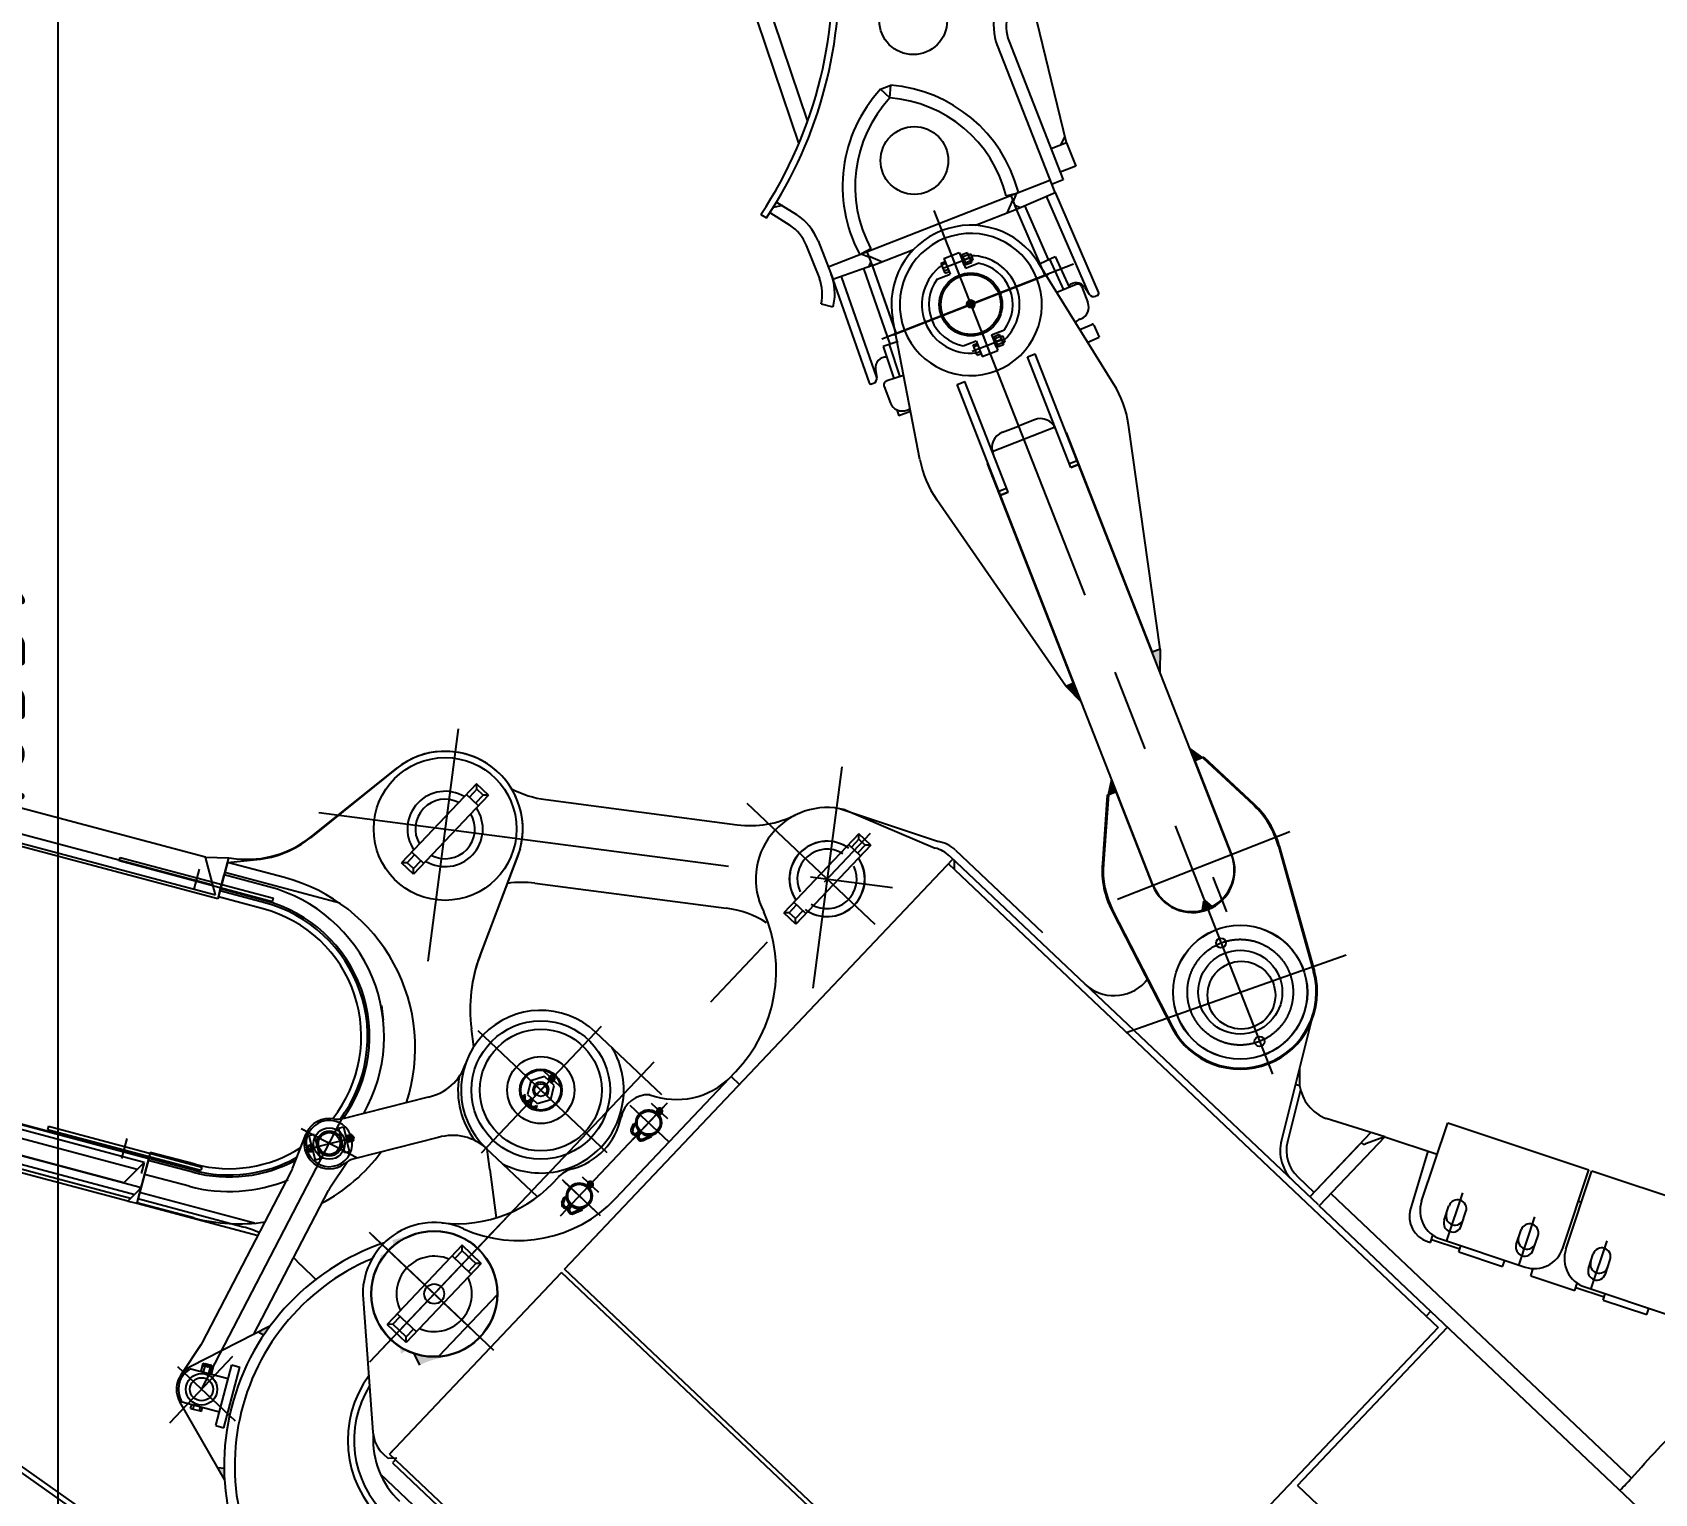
# Model space of a CAD drawing. Header units: millimetres. Extents: x 0 to 42000, y 0 to 29700.
# Drawn here: x 33523 to 38430, y 14194 to 18616 of the extents above; entities that cross this region are included whole.
import ezdxf

# ---------------------------------------------------------------- set-up
doc = ezdxf.new("R2010")
doc.units = ezdxf.units.MM
doc.header["$LTSCALE"] = 1000
doc.linetypes.add('G', pattern=[2, 1.25, -0.25, 0.25, -0.25])
for name, color, linetype in [('01', 7, 'Continuous'), ('02', 1, 'Continuous'), ('05', 142, 'G'), ('08', 1, 'Continuous')]:
    doc.layers.add(name, color=color, linetype=linetype)
doc.styles.get("Standard").update_dxf_attribs({"font": 'isocp', "width": 0.707, "bigfont": 'intecad.shx'})
doc.dimstyles.new('INTE', dxfattribs={"dimscale": 100, "dimtxt": 3.5, "dimasz": 3, "dimexe": 3, "dimexo": 0, "dimgap": 1, "dimtad": 1, "dimdec": 0, "dimdsep": 46, "dimtxsty": 'Standard', "dimcen": 0, "dimclrd": 1, "dimclre": 1, "dimclrt": 3, "dimaunit": 1, "dimadec": 0, "dimazin": 0, "dimtfac": 1, "dimtdec": 0, "dimtmove": 0, "dimatfit": 0, "dimfxl": 1, "dimarcsym": 0})

# ---------------------------------------------------------------- blocks, each defined once
blk = doc.blocks.new('*D676')
at = {"layer": '08', "color": 1, "lineweight": -2}
for p, q in [((32404, 25899.2), (33900.9, 25899.2)), ((33600.9, 7640.5), (33600.9, 25599.2)), ((28531.9, 7340.5), (33900.9, 7340.5))]:
    blk.add_line(p, q, dxfattribs=at)
at = {"layer": '08', "color": 1}
for points in [[(33550.9, 25599.2), (33650.9, 25599.2), (33600.9, 25899.2)], [(33550.9, 7640.5), (33650.9, 7640.5), (33600.9, 7340.5)]]:
    blk.add_solid(points, dxfattribs=at)
at = {"layer": 'DEFPOINTS', "color": 0}
for p in [(32404, 25899.2), (33600.9, 25899.2), (28531.9, 7340.5)]:
    blk.add_point(p, dxfattribs=at)
at = {"layer": '08', "color": 3, "insert": (33325.9, 16619.8), "char_height": 350, "attachment_point": 5, "rotation": 90}
blk.add_mtext('18559', dxfattribs=at)
blk = doc.blocks.new('gfsds')
at = {"layer": '01'}
h = blk.add_hatch(color=256, dxfattribs=at)
h.paths.add_polyline_path([(89735.5, 19630.2), (89732.4, 19629), (89885.1, 19486.3, -0.111904), (89952.1, 19387.5), (89954.9, 19388.6, 0.111904), (89887.1, 19488.4)])
h.paths.add_polyline_path([(89963.6, 19362.5, 0.025237), (89954.9, 19388.6), (89952.1, 19387.5, -0.025237), (89960.7, 19361.7), (90024.8, 19132.4), (90027.7, 19132.8)])
h.paths.add_polyline_path([(90027.7, 19132.8), (90024.8, 19132.4), (90060.7, 19003.7), (90063.5, 19004.8)])
h.paths.add_polyline_path([(90069.9, 18982), (90063.5, 19004.8), (90060.7, 19003.7), (90067, 18981.2, -0.384952), (89929.3, 18705.2), (89930.4, 18702.4, 0.384952)])
h.paths.add_polyline_path([(89640.8, 18814.3), (89630.2, 18835.1), (89627.4, 18834), (89638.1, 18813, 0.384952), (89930.4, 18702.4), (89929.3, 18705.2, -0.384952)])
h.paths.add_polyline_path([(89504.6, 19079.7), (89501.4, 19079.5), (89627.4, 18834), (89630.2, 18835.1)])
blk.add_hatch(color=256, dxfattribs=at).paths.add_polyline_path([(89431.4, 19308.6), (89446.5, 19517.1), (89443.4, 19515.8), (89428.4, 19308.8, 0.13753), (89457.8, 19164.4), (89501.4, 19079.5), (89504.6, 19079.7), (89460.5, 19165.7, -0.13753)])
at = {"layer": '02'}
h = blk.add_hatch(color=256, dxfattribs=at)
h.paths.add_polyline_path([(87280.9, 18168.9), (87285.5, 18153.5, -0.073002), (87332.9, 18182.3, 0.018857)])
h.paths.add_polyline_path([(87244.2, 18122.8), (87247.4, 18110.7, -0.029583), (87260.8, 18128.9, 0.006505)])
h = blk.add_hatch(color=256, dxfattribs=at)
h.paths.add_polyline_path([(86874.6, 17890.3), (86891.3, 17881.2, -0.011743), (86910.5, 17908.6)])
h.paths.add_polyline_path([(86753, 17479.9), (86773.1, 17445.1, -0.011743), (86772, 17478.5)])
at = {"layer": '02', "linetype": 'Continuous'}
h = blk.add_hatch(color=1, dxfattribs=at)
h.paths.add_polyline_path([(87323.1, 17835.1, -0.02874), (87304, 17845.9), (87306.8, 17825.2, -0.015253)])
h.paths.add_polyline_path([(87425.8, 17812.4), (87425.4, 17816.3, -0.106429), (87345.6, 17825.7), (87363.1, 17790.7, -0.065586)])
at = {"layer": '05'}
for points in [[(89603.7, 19957.7), (89579, 19948), (89602.3, 19888.4)], [(89317.8, 19845.7), (89342.5, 19855.4), (89365.8, 19795.8)], [(89693.1, 19656.6), (89707.7, 19619.3), (89732.4, 19629)], [(89456.6, 19564), (89471.2, 19526.7), (89446.5, 19517.1)]]:
    blk.add_hatch(color=256, dxfattribs=at).paths.add_polyline_path(points)
h = blk.add_hatch(color=256, dxfattribs=at)
h.paths.add_polyline_path([(89739, 19196.6), (89737.1, 19195.9), (89746, 19173.4), (89760.8, 19179.2)])
h.paths.add_polyline_path([(89737.1, 19195.9), (89735.3, 19195.2), (89731.1, 19167.5), (89746, 19173.4)])
for p, q in [((88972.5, 21148.5), (88999.4, 21079.6)), ((89061.4, 20921.3), (89088.4, 20852.4)), ((86715.1, 19328), (82864.6, 20353)), ((82888.7, 20268.5), (86737.8, 19243.9)), ((86752.9, 19202), (82937.3, 20217.7)), ((82941.3, 20227), (86745.8, 19214.3)), ((86530.2, 18404.5), (81707.2, 19688.3)), ((86468.3, 18342.3), (81570.5, 19646.1)), ((86752.9, 19202), (85059.8, 19652.7)), ((86544, 18417.4), (82101.7, 19599.9)), ((87031.7, 19388), (87293.9, 19597.1)), ((87293, 19596.4), (87032.8, 19386.9)), ((86508.6, 18382.8), (82071.4, 19563.9)), ((87667.5, 19352.9), (87545.4, 19029.2)), ((86454.6, 19317.7), (86457.2, 19327.3)), ((86454.6, 19317.7), (86918.4, 19194.2)), ((86457.2, 19327.3), (86921, 19203.9)), ((86745.8, 19214.3), (86715.1, 19328)), ((86782.2, 19312.2), (86752.9, 19202)), ((86754.4, 19207.8), (86785.8, 19325.7)), ((86782.2, 19312.2), (86871.2, 19320.9)), ((86954.2, 19266.4), (86782.2, 19312.2)), ((86785.8, 19325.7), (86809.2, 19323.2)), ((87546, 19030.8), (87659.9, 19329.6)), ((87121.8, 19188.7), (86774, 19281.3)), ((86889.7, 19171.8), (86754.4, 19207.8)), ((86918.4, 19194.2), (86921, 19203.9)), ((84489.1, 18869.2), (86518.4, 18329)), ((84493.3, 18842.2), (86501.4, 18307.6)), ((84850.7, 18867.1), (86543.8, 18416.4)), ((86489.2, 18295.4), (84497.8, 18825.5)), ((86481, 18287.2), (84500.8, 18814.3)), ((87527, 18753.9), (87519.8, 18808.9)), ((87527, 18753.9), (87519.8, 18808.9)), ((87752.4, 18653.9), (87752.3, 18653.8)), ((87757.8, 18652.7), (87755.9, 18650.8)), ((87759.3, 18647.4), (87759.2, 18647.3)), ((87388.8, 18601.9), (87134.6, 18537.7)), ((87677.2, 18603.2), (87679.5, 18608.9)), ((87683.9, 18607.2), (87679.5, 18608.9)), ((87681.6, 18601.5), (87683.9, 18607.2)), ((87700.6, 18599.2), (87694.9, 18593)), ((87707.5, 18592.7), (87701.7, 18586.6)), ((87710.8, 18573.8), (87716.4, 18576.4)), ((87712.8, 18569.5), (87718.4, 18572.1)), ((87716.4, 18576.4), (87718.4, 18572.1)), ((88078.6, 18555.1), (88078.5, 18555)), ((88084, 18553.9), (88082.1, 18552)), ((88085.4, 18548.6), (88085.3, 18548.5)), ((86240.6, 18513.7), (86238, 18504)), ((86238, 18504), (86701.9, 18380.5)), ((86240.6, 18513.7), (86704.4, 18390.2)), ((88003.4, 18504.4), (88009.9, 18520.8)), ((88007.8, 18502.7), (88014.3, 18519.1)), ((88014.3, 18519.1), (88009.9, 18520.8)), ((88026.7, 18500.2), (88021, 18494.3)), ((87419.7, 18479.8), (87165.5, 18415.5)), ((88029.9, 18496.8), (88024.5, 18491)), ((88033.5, 18493.8), (88027.9, 18487.8)), ((88037, 18475), (88063.2, 18487)), ((88039, 18470.8), (88065.1, 18482.8)), ((88063.2, 18487), (88065.1, 18482.8)), ((86530.2, 18404.5), (86468.3, 18342.3)), ((86543.8, 18416.4), (86507.7, 18281.1)), ((86548.6, 18434.8), (86511.1, 18293.7)), ((86683.9, 18398.8), (86548.6, 18434.8)), ((87575.4, 18382.5), (87567.3, 18444.8)), ((87571.5, 18412.9), (87567.3, 18444.8)), ((86704.4, 18390.2), (86701.9, 18380.5)), ((86706.1, 17859.3), (86975.5, 18377.7)), ((87575.5, 18382.5), (87594.8, 18236.5)), ((86516.9, 18323.2), (86481, 18287.2)), ((86864, 18220.4), (86516.2, 18313)), ((86516.9, 18323.2), (86518.4, 18329)), ((86518.4, 18329), (86516.9, 18323.2)), ((86518.4, 18329), (86520.4, 18328.5)), ((86860.4, 17883), (87087.3, 18319.7)), ((87868.9, 18333.6), (87868.8, 18333.5)), ((87874.3, 18332.4), (87872.5, 18330.5)), ((87875.8, 18327.1), (87875.7, 18327)), ((86507.7, 18281.1), (86874.6, 18183.5)), ((86680, 18236.3), (86508, 18282.1)), ((87793.7, 18282.9), (87800.2, 18299.3)), ((87798.1, 18281.2), (87804.6, 18297.6)), ((87804.6, 18297.6), (87800.2, 18299.3)), ((87817, 18278.7), (87811.4, 18272.8)), ((87820.2, 18275.3), (87814.8, 18269.5)), ((87823.8, 18272.3), (87818.2, 18266.3)), ((87827.3, 18253.5), (87853.5, 18265.5)), ((87829.3, 18249.3), (87855.5, 18261.3)), ((87855.5, 18261.3), (87853.5, 18265.5)), ((86982.1, 18115.5), (86981.5, 18116.1)), ((87003.9, 18093.8), (86981.5, 18116.1)), ((87004.1, 18094.2), (87049.4, 18050.5)), ((86671.7, 17780.1), (86784.6, 17750)), ((86714, 17795.7), (86713.5, 17793.8)), ((86717.3, 17788.6), (86727.5, 17785.9)), ((86733.4, 17790.6), (86732.8, 17788.6)), ((86746.7, 17607.9), (86795.7, 17791.5)), ((86770.8, 17601.5), (86819.9, 17785.1)), ((86795.7, 17791.5), (86819.9, 17785.1)), ((86644.9, 17679.6), (86757.8, 17649.5)), ((86746.7, 17607.9), (86770.8, 17601.5))]:
    blk.add_line(p, q)
at = {"ltscale": 2}
for p, q in [((86759.3, 19226.2), (86772.2, 19274.5)), ((86907.5, 19238.5), (86772.2, 19274.5)), ((86894.6, 19190.2), (86759.3, 19226.2)), ((86896.2, 19196), (86760.9, 19232)), ((86543.8, 18416.4), (86530.9, 18368.1)), ((86677.5, 18374.6), (86542.2, 18410.6)), ((86679.1, 18380.4), (86543.8, 18416.4)), ((86666.2, 18332.1), (86530.9, 18368.1))]:
    blk.add_line(p, q, dxfattribs=at)
for centre, radius in [((87729.8, 18623.2), 0), ((88056, 18524.4), 38), ((88056, 18524.4), 35.1), ((87089.9, 18461.4), 47.5), ((87846.3, 18302.9), 38), ((87846.3, 18302.9), 35.1), ((86703.6, 17717.8), 35.1)]:
    blk.add_circle(centre, radius)
for centre, radius, start, end in [((87440.4, 19413.3), 235, 345.0942, 128.8365), ((87440.4, 19413.3), 235, 339.1261, 128.5644), ((86841.6, 19626.5), 305, 263.9059, 308.5644), ((86841.5, 19624.5), 305, 275.5813, 308.8365), ((86786.8, 18785.3), 400, 321.6242, 75.0942), ((87973, 18868), 457, 159.1261, 187.4262), ((87973, 18868), 457, 159.3376, 187.4262), ((87357.8, 18751.3), 152.5, 281.745, 341.8112), ((87748.8, 18657.3), 5, 316.5714, 2.7147), ((87762.8, 18658), 9, 270.4281, 182.7147), ((87754.9, 18655.4), 4, 316.5714, 17.76), ((87760.7, 18649.9), 4, 75.3828, 136.5714), ((87762.8, 18658), 4.3, 255.3828, 197.76), ((87762.9, 18644), 5, 90.4281, 136.5714), ((87689, 18598.5), 12.7, 158.4653, 316.5714), ((87689, 18598.5), 8, 158.4653, 316.5714), ((87707.5, 18581.1), 12.7, 136.5714, 294.6775), ((87707.5, 18581.1), 8, 136.5714, 294.6775), ((88075, 18558.5), 5, 316.5714, 2.7147), ((88089, 18559.2), 9, 270.4281, 182.7147), ((88081.1, 18556.7), 4, 316.5714, 17.76), ((88086.9, 18551.2), 4, 75.3828, 136.5714), ((88089, 18559.2), 4.3, 255.3828, 197.76), ((88089.1, 18545.2), 5, 90.4281, 136.5714), ((87089.9, 18461.4), 76.2, 80.1409, 308.2327), ((87116, 18611.4), 76, 260.1409, 284.1868), ((88015.2, 18499.8), 12.7, 158.4653, 316.5714), ((88015.2, 18499.8), 8, 158.4653, 316.5714), ((86786.8, 18785.3), 400, 255.0942, 302.8007), ((87463.4, 18333.6), 152.5, 46.5624, 106.6287), ((88033.7, 18482.3), 12.7, 136.5714, 294.6775), ((88033.7, 18482.3), 8, 136.5714, 294.6775), ((87184.1, 18341.8), 76, 104.1868, 128.2327), ((87865.3, 18337), 5, 316.5714, 2.7147), ((87879.3, 18337.7), 9, 270.4281, 182.7147), ((87871.4, 18335.2), 4, 316.5714, 17.76), ((87877.2, 18329.7), 4, 75.3828, 136.5714), ((87879.3, 18337.7), 4.3, 255.3828, 197.76), ((87879.4, 18323.7), 5, 90.4281, 136.5714), ((87805.6, 18278.3), 12.7, 158.4653, 316.5714), ((87805.6, 18278.3), 8, 158.4653, 316.5714), ((87824, 18260.8), 12.7, 136.5714, 294.6775), ((87824, 18260.8), 8, 136.5714, 294.6775), ((86751.5, 17914.1), 305, 65.3735, 75.0942), ((86703.6, 17717.8), 70, 117.0718, 213.0226)]:
    blk.add_arc(centre, radius, start, end)
for radius, start, end in [(469, 330.2681, 75.0942), (419, 323.2537, 75.0942), (425, 324.2398, 75.0942), (425, 255.0942, 298.4057), (419, 255.0942, 299.3761), (469, 255.0942, 292.4613)]:
    blk.add_arc((86786.8, 18785.3), radius, start, end, dxfattribs=at)
at = {"ltscale": 1.5}
for start, end in [(341.8634, 75.0942), (297.9535, 323.7372), (255.0942, 278.4787)]:
    blk.add_arc((86817.1, 18751.4), 533, start, end, dxfattribs=at)
at = {"layer": '01'}
for p, q in [((86368.4, 27827.1), (88510, 21485.9)), ((86416.4, 27825.9), (88536.9, 21554.7)), ((89320, 21489.7), (89197.3, 21994.8)), ((88785.5, 21625.9), (88757.6, 21651.7)), ((88785.5, 21625.9), (88788.5, 21663.8)), ((89303.2, 21483.2), (89315.4, 21508.4)), ((88599.3, 21114.1), (89269.7, 21376.6)), ((88412.4, 21262.4), (88442.9, 21310.6)), ((88435.1, 21295.1), (88456.5, 21299.9)), ((88442.9, 21310.6), (88503.1, 21272.4)), ((89137.6, 21329.3), (89169.6, 21337.4)), ((89157.2, 21318.6), (89139, 21277.1)), ((89159.4, 21313), (89170.1, 21337.6)), ((88395.5, 21273.2), (88412.6, 21262.3)), ((88422.5, 21278.5), (88482.7, 21240.3)), ((89044.4, 21240.1), (89168.8, 21288.8)), ((89255.6, 21088.6), (89168.8, 21288.8)), ((88723.6, 21142.3), (88699, 21153.1)), ((88728.5, 21169.1), (88699.5, 21153.3)), ((88721.4, 21147.9), (88762.9, 21129.8)), ((88733.1, 21118.1), (88857.5, 21166.9)), ((88962.1, 21174.9), (88998.6, 21081.8)), ((89004.3, 21149.4), (88999.7, 21147.5)), ((88999.7, 21147.5), (89005.2, 21133.5)), ((89020.6, 21157.2), (89003.8, 21150.6)), ((89003.8, 21150.6), (89009.9, 21135.3)), ((89009.9, 21135.3), (89004.3, 21149.4)), ((89023, 21151.2), (89006.2, 21144.6)), ((89026.6, 21141.9), (89020.6, 21157.2)), ((89023, 21151.2), (89029.5, 21153.7)), ((89029.5, 21153.7), (89036.8, 21135.1)), ((88803.7, 20917.5), (88733.1, 21118.1)), ((88941, 21126), (88952.6, 21130.6)), ((88953, 21095.3), (88941, 21126)), ((88955, 21124.6), (88943.4, 21120)), ((88949.2, 21139.4), (88967.8, 21092)), ((88962.3, 21105.9), (88950.6, 21101.4)), ((88953, 21095.3), (88964.7, 21099.9)), ((89005.2, 21133.5), (89008.8, 21138)), ((89010.7, 21119.4), (89005.2, 21133.5)), ((89009.9, 21135.3), (89006.3, 21130.8)), ((89009.9, 21135.3), (89015.4, 21121.2)), ((89015.9, 21120), (89009.9, 21135.3)), ((89015.4, 21121.2), (89010.7, 21119.4)), ((89030.3, 21132.5), (89013.5, 21126)), ((89032.6, 21126.5), (89015.9, 21120)), ((89026.6, 21141.9), (89032.6, 21126.5)), ((89030.3, 21132.5), (89036.8, 21135.1)), ((89240, 21124.6), (89285.4, 21145.4)), ((89268.2, 21137.5), (89310.6, 21044.8)), ((89285.4, 21145.4), (89328.1, 21052.4)), ((89348.7, 21061.3), (89290.8, 21036.3)), ((89366, 21054.1), (89384.8, 21006.1)), ((88577.5, 21002.4), (88609.4, 20994.6)), ((89360, 20955.6), (89363.3, 20956.8)), ((89117.6, 20909.4), (89100.9, 20902.9)), ((89100.9, 20902.9), (89106.9, 20887.5)), ((89120, 20903.4), (89103.2, 20896.8)), ((89123.7, 20894.1), (89117.6, 20909.4)), ((89120, 20903.4), (89126.5, 20905.9)), ((89126.5, 20905.9), (89133.8, 20887.3)), ((88810.9, 20888.1), (88765.8, 20873.4)), ((88765.8, 20873.4), (88797.8, 20776.1)), ((88783.9, 20879.3), (88815.8, 20782)), ((89038, 20878.2), (89049.7, 20882.8)), ((89050, 20847.6), (89038, 20878.2)), ((89052, 20876.8), (89040.4, 20872.2)), ((89046.6, 20890.7), (89065.1, 20843.3)), ((89059.3, 20858.2), (89047.7, 20853.6)), ((89101.4, 20901.6), (89096.7, 20899.8)), ((89096.7, 20899.8), (89102.2, 20885.7)), ((89106.9, 20887.5), (89101.2, 20888.4)), ((89106.9, 20887.5), (89101.4, 20901.6)), ((89107.7, 20871.6), (89102.2, 20885.7)), ((89102.2, 20885.7), (89107.9, 20884.8)), ((89106.9, 20887.5), (89112.4, 20873.5)), ((89112.9, 20872.2), (89106.9, 20887.5)), ((89112.4, 20873.5), (89107.7, 20871.6)), ((89127.3, 20884.8), (89110.5, 20878.2)), ((89129.7, 20878.7), (89112.9, 20872.2)), ((89123.7, 20894.1), (89129.7, 20878.7)), ((89127.3, 20884.8), (89133.8, 20887.3)), ((89050, 20847.6), (89061.7, 20852.1)), ((89095.8, 20833.5), (89132.3, 20740.4)), ((89818.9, 19335.3), (89225.5, 20850.7)), ((88827.3, 20785.8), (88776.1, 20769)), ((89582.4, 19242.7), (88989, 20758.1)), ((88768, 20751.9), (88787.4, 20702.3)), ((88836.7, 20680.8), (88842.7, 20683.2)), ((89285.5, 20628.9), (89095.5, 20554.5)), ((89580.4, 19948.6), (89320.3, 20612.8)), ((89341.1, 19854.9), (89081, 20519.1)), ((89352, 20527.7), (89328.7, 20518.6)), ((89333.1, 20507.4), (89356.3, 20516.5)), ((89356.3, 20516.5), (89333.1, 20507.4)), ((89115.5, 20435.1), (89138.7, 20444.2)), ((89143.1, 20433), (89119.8, 20423.9)), ((89119.8, 20423.9), (89143.1, 20433)), ((89732.4, 19629), (89885.1, 19486.3)), ((89735.5, 19630.2), (89887.1, 19488.4)), ((89820.3, 19335.9), (89709.1, 19619.9)), ((87535.6, 19550.3), (87308.8, 19310.7)), ((87536.1, 19533.4), (87513.8, 19509.8)), ((87572, 19516), (87535.6, 19550.3)), ((87536.1, 19533.4), (87535.6, 19550.3)), ((87555, 19515.5), (87536.1, 19533.4)), ((87572, 19516), (87345.1, 19276.3)), ((87541.4, 19483.6), (87505.1, 19518)), ((87555, 19515.5), (87532.6, 19491.9)), ((87572, 19516), (87555, 19515.5)), ((89443.4, 19515.8), (89428.4, 19308.8)), ((89446.5, 19517.1), (89431.4, 19308.6)), ((89581, 19242.2), (89469.8, 19526.2)), ((88691.3, 19399.1), (88464.4, 19159.5)), ((88691.8, 19382.2), (88669.4, 19358.6)), ((88691.8, 19382.2), (88691.3, 19399.1)), ((88727.6, 19364.8), (88691.3, 19399.1)), ((88710.6, 19364.3), (88691.8, 19382.2)), ((87325.7, 19311.1), (87348.1, 19334.7)), ((87375.7, 19308.6), (87339.4, 19343)), ((88727.6, 19364.8), (88500.7, 19125.1)), ((88697, 19332.4), (88660.7, 19366.8)), ((88710.6, 19364.3), (88688.3, 19340.7)), ((88727.6, 19364.8), (88710.6, 19364.3)), ((89960.7, 19361.7), (90067, 18981.2)), ((89963.6, 19362.5), (90069.9, 18982)), ((86715.1, 19328), (86785.8, 19325.7)), ((87325.7, 19311.1), (87308.8, 19310.7)), ((87345.1, 19276.3), (87308.8, 19310.7)), ((87344.6, 19293.3), (87325.7, 19311.1)), ((87344.6, 19293.3), (87367, 19316.9)), ((87345.1, 19276.3), (87344.6, 19293.3)), ((88962.6, 19307.5), (90444.1, 17905.1)), ((88966.9, 19331), (90080.9, 18276.5)), ((88981.4, 19291.1), (88980.7, 19317.9)), ((89706.8, 19273.5), (89743.2, 19180.4)), ((88531.3, 19157.4), (88495, 19191.8)), ((89731.1, 19167.5), (89735.3, 19195.2)), ((89739, 19196.6), (89735.3, 19195.2)), ((89760.8, 19179.2), (89739, 19196.6)), ((88481.4, 19159.9), (88464.4, 19159.5)), ((88500.7, 19125.1), (88464.4, 19159.5)), ((88481.4, 19159.9), (88503.7, 19183.5)), ((88500.3, 19142.1), (88481.4, 19159.9)), ((88500.3, 19142.1), (88522.6, 19165.7)), ((88500.7, 19125.1), (88500.3, 19142.1)), ((89457.8, 19164.4), (89638.1, 18813)), ((89460.5, 19165.7), (89640.8, 18814.3)), ((88095.6, 18609.2), (87895.7, 18798.4)), ((87699.8, 18651.5), (87689.8, 18609.4)), ((87741.3, 18663.9), (87699.8, 18651.5)), ((87769.9, 18636.9), (87741.3, 18663.9)), ((88305.4, 18664.2), (88330.8, 18640.1)), ((87689.8, 18609.4), (87718.3, 18582.4)), ((87759.8, 18594.8), (87769.9, 18636.9)), ((87718.3, 18582.4), (87759.8, 18594.8)), ((87117.5, 18507.6), (87133, 18511.5)), ((87117.5, 18507.6), (87136.1, 18433.9)), ((87133, 18511.5), (87142.3, 18474.6)), ((87024.9, 18455.3), (87032.1, 18457.1)), ((87029.8, 18435.9), (87024.9, 18455.3)), ((87033.1, 18453.2), (87025.8, 18451.4)), ((87043.8, 18488.9), (87028.3, 18485)), ((87028.3, 18485), (87046.9, 18411.3)), ((87032.1, 18457.1), (87037, 18437.7)), ((87032.3, 18456.3), (87035.3, 18457.1)), ((87037.6, 18448.2), (87034.2, 18449.1)), ((87043.8, 18488.9), (87062.4, 18415.2)), ((87143.1, 18484.3), (87140, 18483.6)), ((87145.3, 18475.4), (87141.9, 18476.4)), ((87151.6, 18437.8), (87142.3, 18474.6)), ((87142.3, 18474.6), (87145.7, 18473.7)), ((87158.2, 18489), (87142.9, 18485.1)), ((87142.9, 18485.1), (87147.8, 18465.7)), ((87159.4, 18484.1), (87144.1, 18480.2)), ((87147.6, 18466.5), (87144.6, 18465.7)), ((87161.9, 18474.4), (87146.5, 18470.5)), ((87163.1, 18469.6), (87147.8, 18465.7)), ((87153.9, 18485.3), (87153.9, 18485.3)), ((87158.6, 18487.4), (87154.6, 18486.4)), ((87155, 18484.7), (87159, 18485.7)), ((87155.6, 18478.9), (87155.8, 18478)), ((87156, 18477.2), (87155.8, 18478)), ((87160.2, 18481), (87156.2, 18480)), ((87161.1, 18477.6), (87157.1, 18476.6)), ((87157.6, 18470.8), (87157.6, 18470.8)), ((87160.2, 18481), (87158.2, 18489)), ((87158.3, 18471.8), (87162.3, 18472.8)), ((87162.7, 18471.1), (87158.7, 18470.1)), ((87159.2, 18485.1), (87161.1, 18485.6)), ((87164, 18473.9), (87161.1, 18485.6)), ((87161.1, 18477.6), (87163.1, 18469.6)), ((87162.1, 18473.4), (87164, 18473.9)), ((90056.3, 18299.8), (90240.9, 18494.9)), ((90282.4, 18482), (90441.4, 18429)), ((87036.1, 18441.6), (87028.8, 18439.7)), ((87029.8, 18435.9), (87037, 18437.7)), ((87034.6, 18447.4), (87038, 18446.4)), ((87036.8, 18438.5), (87039.9, 18439.2)), ((87062.4, 18415.2), (87046.9, 18411.3)), ((87136.1, 18433.9), (87151.6, 18437.8)), ((87719.8, 18300.3), (87563.9, 18447.9)), ((90120.2, 18309.6), (91028.1, 17450.1)), ((86481, 18287.2), (86507.7, 18281.1)), ((90082.1, 18275.3), (91404.9, 17023.2)), ((90868.3, 18286.7), (90877.8, 18283.6)), ((87630.7, 18242.4), (87562, 18169.7)), ((90411.8, 18164.8), (90420.9, 18161.8)), ((90420.9, 18161.8), (90428.3, 18184.1)), ((90424, 18171.3), (90509.4, 18142.8)), ((87491.8, 18153.8), (87264.9, 17914.1)), ((87519.3, 18066.5), (87461.2, 18121.5)), ((87492.3, 18136.8), (87469.9, 18113.2)), ((87549.9, 18098.8), (87491.8, 18153.8)), ((87492.3, 18136.8), (87491.8, 18153.8)), ((87532.9, 18098.3), (87492.3, 18136.8)), ((90506.3, 18133.3), (90512.6, 18152.3)), ((90506.3, 18133.3), (90639.1, 18089.1)), ((90639.1, 18089.1), (90645.4, 18108)), ((87549.9, 18098.8), (87323, 17859.1)), ((87532.9, 18098.3), (87510.6, 18074.7)), ((87549.9, 18098.8), (87532.9, 18098.3)), ((90724.5, 18060.6), (90731.9, 18082.9)), ((90724.5, 18060.6), (90857.3, 18016.3)), ((90860.5, 18025.8), (90945.8, 17997.4)), ((90942.7, 17987.9), (90949, 18006.9)), ((90942.7, 17987.9), (91075.5, 17943.6)), ((87281.9, 17914.6), (87264.9, 17914.1)), ((87323, 17859.1), (87264.9, 17914.1)), ((87281.9, 17914.6), (87304.2, 17938.2)), ((87322.6, 17876.1), (87281.9, 17914.6)), ((87353.6, 17891.5), (87295.5, 17946.5)), ((90421.6, 17954), (90407.8, 17939.5)), ((86910.5, 17908.6), (86669.1, 17785.5)), ((86891.3, 17881.2), (86874.6, 17890.3)), ((87322.6, 17876.1), (87344.9, 17899.7)), ((87323, 17859.1), (87322.6, 17876.1)), ((90444.1, 17905.1), (89283, 16678.5)), ((86707.3, 17795.5), (86701.1, 17772.3)), ((86721, 17791.8), (86707.3, 17795.5)), ((86710.2, 17794.7), (86708.9, 17790)), ((86715.2, 17793.3), (86709, 17770.2)), ((86709.7, 17788.6), (86709.7, 17788.6)), ((86711.1, 17789.4), (86712.3, 17794.1)), ((86714, 17795.7), (86733.4, 17790.6)), ((86721, 17791.8), (86719.8, 17787.1)), ((86720.5, 17785.7), (86721.6, 17785.4)), ((86722.7, 17785.1), (86721.6, 17785.4)), ((86725.4, 17790.6), (86724.1, 17785.9)), ((86731.1, 17789.1), (86724.9, 17765.9)), ((86725.4, 17790.6), (86739.1, 17787)), ((86732.8, 17783.6), (86734, 17788.3)), ((86739.1, 17787), (86732.9, 17763.8)), ((86733.6, 17782.2), (86733.6, 17782.2)), ((86736.2, 17787.7), (86734.9, 17783)), ((86773.1, 17445.1), (86637.7, 17679.8)), ((86670.7, 17659.8), (86674, 17671.9)), ((86680.5, 17670.1), (86677.3, 17658.1)), ((86699.8, 17665), (86696.6, 17652.9)), ((86670.7, 17659.8), (86703.1, 17651.1)), ((86703.1, 17651.1), (86706.4, 17663.2)), ((87267.6, 17508.2), (87253.8, 17521.2)), ((87276.3, 17526.1), (87294.2, 17545)), ((86772, 17478.5), (86753, 17479.9)), ((87294.4, 17508.9), (87267.6, 17508.2)), ((87290.3, 17504.6), (87281.4, 17495.1))]:
    blk.add_line(p, q, dxfattribs=at)
at = {"layer": '01', "color": 7, "linetype": 'Continuous'}
for p, q in [((89146.1, 21796.5), (89310.2, 21377.5)), ((89110.8, 21782.6), (89284.5, 21339)), ((88757.6, 21651.7), (88788.5, 21663.8)), ((89320, 21489.7), (89273.4, 21471.5)), ((89320, 21489.7), (89347.7, 21419)), ((89347.7, 21419), (89301.1, 21400.7)), ((89310.2, 21377.5), (89279.5, 21365.4)), ((89168.8, 21288.8), (89152.4, 21330.7)), ((89164.1, 21300.9), (89180.8, 21294)), ((89168.8, 21288.8), (89285.3, 21339.4)), ((89265.3, 21136.2), (89194.2, 21299.8)), ((89388.8, 21031.3), (89259.9, 21328.3)), ((89285.3, 21339.4), (89417.1, 21035.7)), ((88532.9, 21179.4), (88572.3, 21078.8)), ((88568.3, 21193.2), (88614.1, 21076.4)), ((88733.1, 21118.1), (88716.6, 21160)), ((88949.2, 21139.4), (88995.7, 21157.6)), ((88995.7, 21157.6), (89014.3, 21110.2)), ((88733.1, 21118.1), (88613.2, 21076.1)), ((88787, 20880.3), (88706.9, 21109)), ((88728.3, 21130.2), (88720.8, 21113.8)), ((88804.5, 20914.2), (88733.1, 21118.1)), ((89014.3, 21110.2), (89053.2, 21125.4)), ((89462.2, 20760.7), (89234.2, 21127.2)), ((88613.2, 21076.1), (88722.6, 20763.8)), ((88746.4, 20779.7), (88639.3, 21085.3)), ((88928.9, 21076.7), (88967.8, 21092)), ((89375.2, 21051.9), (89388.8, 21031.3)), ((89414, 21027.8), (89408.6, 21025.5)), ((88876.3, 20531.3), (88794.8, 20955.1)), ((89093.1, 20909), (89132, 20924.2)), ((89093.1, 20909), (89111.7, 20861.5)), ((89360.2, 20924.7), (89396.4, 20940.4)), ((89403, 20937.8), (89418.9, 20901.1)), ((89007.7, 20875.5), (89046.6, 20890.7)), ((89065.1, 20843.3), (89111.7, 20861.5)), ((89384.3, 20886.1), (89418.9, 20901.1)), ((88742.4, 20804.1), (88746.4, 20779.7)), ((89202.2, 20841.6), (89225.5, 20850.7)), ((89333.1, 20507.4), (89202.2, 20841.6)), ((88730.3, 20760.1), (88735.9, 20762.1)), ((88989, 20758.1), (89012.3, 20767.2)), ((89143.1, 20433), (89012.3, 20767.2)), ((88806.4, 20681.9), (88812.8, 20663.7)), ((88848.4, 20676.2), (88812.8, 20663.7)), ((89126.1, 20613.7), (89174.5, 20632.7)), ((89222.9, 20651.6), (89174.5, 20632.7)), ((89603.7, 19957.7), (89507.3, 20636.6)), ((89317.8, 19845.7), (88927.4, 20409.5)), ((89732.4, 19629), (89693.1, 19656.6)), ((89735.5, 19630.2), (89707.7, 19619.3)), ((89446.5, 19517.1), (89456.6, 19564)), ((87744.9, 19502.1), (88324, 19426.3)), ((89443.4, 19515.8), (89471.2, 19526.7)), ((88636.2, 19474.3), (88933, 19375.3)), ((88650.1, 19471.2), (88922.3, 19355.7)), ((88984.1, 19349.2), (89247.7, 19099.6)), ((87801.5, 18080.9), (88976.3, 19322.1)), ((87711.9, 19249.2), (88290.9, 19173.4)), ((89564.3, 18956.9), (89556.7, 18948.9)), ((87247.6, 18878.7), (87252.5, 18834.6)), ((90068.5, 18863.3), (89970, 18471.4)), ((87955.6, 18294.7), (88319, 18678.6)), ((90024.7, 18689), (90025.1, 18637.4)), ((90027.9, 18623.8), (89988.4, 18466.8)), ((90012.5, 18640.6), (90025.1, 18637.4)), ((90282.4, 18482), (90105.4, 18537.1)), ((90394, 18286.7), (90473, 18523.8)), ((90473, 18523.8), (90899.9, 18381.6)), ((86979, 18385.5), (87018.9, 18488.8)), ((90210.9, 18463.2), (90056.3, 18299.8)), ((90282.4, 18482), (90084.6, 18273)), ((90282.4, 18482), (90224.6, 18460.5)), ((87091.6, 18326.9), (87145.4, 18407.2)), ((90412.9, 18438.5), (90358.7, 18256.6)), ((90019.2, 18361.1), (90069.3, 18313.6)), ((90820.9, 18144.4), (90899.9, 18381.6)), ((90830.4, 18141.3), (90909.4, 18378.4)), ((90909.4, 18378.4), (91336.4, 18236.2)), ((86830, 18208.8), (86511.1, 18293.7)), ((90462.3, 18229.1), (90476.8, 18272.8)), ((90513.5, 18212.1), (90528.1, 18255.7)), ((90450.9, 18172.8), (90707.1, 18087.5)), ((90680.5, 18156.4), (90695, 18200.1)), ((90731.7, 18139.3), (90746.3, 18183)), ((90898.7, 18083.7), (90913.3, 18127.3)), ((90949.9, 18066.6), (90964.5, 18110.3)), ((87272.2, 17521.7), (87792.6, 18071.5)), ((89310.4, 16634.7), (87792.6, 18071.5)), ((89283, 16678.5), (87801.5, 18080.9)), ((90724.5, 18060.6), (90857.3, 18016.3)), ((90857.3, 18016.3), (90864.7, 18038.7)), ((90860.5, 18025.8), (90945.8, 17997.4)), ((90887.3, 18027.4), (91143.5, 17942.1)), ((87192, 17990.3), (87222.2, 17587.7)), ((87597.4, 18003.5), (87420.8, 17816.9)), ((90942.7, 17987.9), (91075.5, 17943.6)), ((91075.5, 17943.6), (91081.8, 17962.6)), ((90018.7, 17426.6), (90472.4, 17905.9)), ((86701.8, 17852.1), (86642.2, 17763)), ((87345.6, 17825.7), (87363.1, 17790.7)), ((87272.2, 17521.7), (88790, 16085)), ((87281.4, 17495.1), (88497.8, 16343.6)), ((87244.1, 17461.5), (89412.7, 15408.8)), ((90018.7, 17426.6), (90909, 16583.8))]:
    blk.add_line(p, q, dxfattribs=at)
at = {"layer": '01', "color": 7, "linetype": 'Continuous', "ltscale": 1.5}
for p, q in [((86782.2, 19312.2), (86752.9, 19202)), ((86544, 18417.4), (86508, 18282.1))]:
    blk.add_line(p, q, dxfattribs=at)
at = {"layer": '01'}
for centre, radius in [((88856.3, 21859.1), 102.5), ((88859.8, 21436.2), 102.5), ((89030.4, 21000.5), 95.2), ((89030.4, 21000.5), 90.5), ((87440.4, 19413.3), 216), ((89845.4, 18919.4), 202.5), ((89845.4, 18919.4), 127), ((87729.8, 18623.2), 209.5), ((87729.8, 18623.2), 184.2), ((87729.8, 18623.2), 101.5), ((87729.8, 18623.2), 63.5), ((87729.8, 18623.2), 60.3), ((87729.8, 18623.2), 19.2), ((88056, 18524.4), 38.5), ((88056, 18524.4), 38.5), ((87089.9, 18461.4), 38), ((87089.9, 18461.4), 33), ((87158.7, 18478.8), 1.6), ((87846.3, 18302.9), 38.5), ((87846.3, 18302.9), 38.5), ((86703.6, 17717.8), 47.6), ((86722.1, 17787.3), 2)]:
    blk.add_circle(centre, radius, dxfattribs=at)
at = {"layer": '01', "color": 7, "linetype": 'Continuous'}
for centre, radius in [((89030.4, 21000.5), 9.57), ((89030.4, 21000.5), 7), ((89845.4, 18919.4), 203), ((89845.4, 18919.4), 127), ((89845.4, 18919.4), 127), ((89787.1, 19068.3), 15), ((89849, 18910.4), 102.6), ((89903.8, 18770.4), 15), ((87407.4, 18006.5), 191), ((87407.4, 18006.5), 190), ((87407.4, 18006.5), 30)]:
    blk.add_circle(centre, radius, dxfattribs=at)
at = {"layer": '01'}
for centre, radius, start, end in [((87317.5, 21990.8), 1295, 326.3478, 6.4028), ((87317.5, 21990.8), 1315, 328.8507, 6.4028), ((89264.4, 21842.8), 165, 164.4219, 201.3863), ((89264.4, 21842.8), 127, 164.4219, 201.3863), ((89075.5, 21357.7), 395, 137.2372, 208.5243), ((88754.8, 21232.1), 395, 14.2483, 85.5354), ((89168.3, 21342.3), 5, 284.2483, 14.9177), ((88436.5, 21289.2), 6, 102.6046, 147.6046), ((88457.8, 21294), 6, 57.6046, 102.6046), ((88414.7, 21133.1), 165, 21.3863, 57.6046), ((88414.7, 21133.1), 127, 21.3863, 57.6046), ((88697.1, 21157.7), 5, 207.8549, 298.5243), ((88454.1, 21032.5), 127, 346.3004, 21.3863), ((88454.1, 21032.5), 165, 348.0912, 21.3863), ((89353.9, 21049.3), 13, 21.3863, 113.3388), ((89349.4, 20992.2), 38, 291.3863, 21.3863), ((88610.6, 20999.5), 5, 256.3004, 348.0912), ((89373.9, 20920.2), 38, 111.3863, 135.8802), ((88780.1, 20756.6), 13, 108.1708, 201.3863), ((88822.8, 20716.2), 38, 201.3863, 291.3863), ((88856.6, 20647.8), 38, 104.8942, 111.3863), ((89700.7, 19289), 270, 15.6036, 46.9266), ((89700.7, 19289), 273, 15.6036, 46.9266), ((88596, 19262.1), 216, 75.5083, 207.2958), ((88596, 19262.1), 114, 59.2392, 213.9036), ((88896.8, 19256.9), 102, 46.5714, 75.5083), ((88596, 19262.1), 114, 239.2392, 33.9036), ((89700.7, 19289), 273, 175.8459, 207.169), ((89700.7, 19289), 270, 175.8459, 207.169), ((89698.8, 19288.3), 125, 201.3863, 284.9645), ((87999.7, 18984.3), 442.1, 316.2475, 23.8439), ((89845.4, 18919.4), 230, 291.3863, 15.6036), ((89845.4, 18919.4), 233, 291.3863, 15.6036), ((87729.8, 18623.2), 241.3, 46.5714, 226.5714), ((89845.4, 18919.4), 233, 207.169, 291.3863), ((89845.4, 18919.4), 230, 207.169, 291.3863), ((87729.8, 18623.2), 251, 349.2147, 30.5907), ((87730.2, 18623.3), 251, 170.785, 217.5886), ((88140.5, 18825.3), 230.6, 249.5501, 315.1809), ((88056, 18524.4), 85, 87.3442, 168.544), ((87089.9, 18461.4), 70, 22.4124, 5.9612), ((87773.7, 18581.6), 203, 284.5988, 348.544), ((87154.8, 18485.5), 0.875, 104.1868, 194.1868), ((87154.8, 18485.5), 0.875, 194.1868, 284.1868), ((87156.4, 18479.1), 0.875, 104.1868, 194.0869), ((87156.8, 18477.4), 0.875, 194.2867, 284.1862), ((87158.5, 18471), 0.875, 104.1868, 194.1868), ((87158.5, 18471), 0.875, 194.1868, 284.1868), ((87729.8, 18623.2), 251, 242.5521, 283.9281), ((87476, 18623.7), 405, 263.6632, 319.1034), ((87846.3, 18302.9), 85, 104.5988, 139.1034), ((90437.1, 18240.7), 80, 163.3983, 251.5714), ((87483.9, 17486.5), 712, 108.598, 226.5714), ((87483.9, 17486.5), 680, 112.8817, 226.5714), ((87407.4, 18006.5), 114, 67.1124, 206.0304), ((87407.4, 18006.5), 114, 247.1124, 26.0304), ((86703.6, 17717.8), 76, 117.0096, 209.9748), ((86710, 17789.7), 1.13, 165.0472, 255.0472), ((86710, 17789.7), 1.13, 255.0472, 345.0472), ((86720.8, 17786.8), 1.13, 165.0476, 254.9499), ((86723, 17786.2), 1.13, 255.1446, 345.0472), ((86733.9, 17783.3), 1.13, 165.0472, 255.0472), ((86733.9, 17783.3), 1.13, 255.0472, 345.0472), ((87323.9, 17595.3), 102, 184.2856, 226.5714)]:
    blk.add_arc(centre, radius, start, end, dxfattribs=at)
at = {"layer": '01', "color": 7, "linetype": 'Continuous'}
for centre, radius, start, end in [((89075.5, 21357.7), 433, 137.2372, 207.8549), ((88754.8, 21232.1), 433, 14.9177, 85.5354), ((89277.7, 21370.1), 5, 201.3863, 291.3863), ((89030.4, 21000.5), 240, 111.3863, 190.8865), ((89030.4, 21000.5), 215, 111.3863, 291.3863), ((89030.4, 21000.5), 240, 31.8861, 111.3863), ((89030.4, 21000.5), 215, 291.3863, 111.3863), ((89030.4, 21000.5), 147.7, 313.2425, 89.5301), ((89030.4, 21000.5), 147.7, 126.0903, 276.6823), ((89030.4, 21000.5), 127, 323.0889, 79.6837), ((89030.4, 21000.5), 127, 143.0889, 259.6837), ((89348.5, 21034.3), 32, 33.4638, 134.8675), ((89402.2, 21040.2), 16, 213.4638, 293.4638), ((89411.6, 21033.3), 6, 293.4638, 23.4638), ((89398.4, 20935.8), 5, 23.4638, 113.4638), ((88774, 20809.3), 32, 85.6571, 189.3088), ((88728.3, 20765.8), 6, 199.3088, 289.3088), ((88730.6, 20777.2), 16, 289.3088, 9.3088), ((89190.5, 20591.7), 320, 8.0737, 31.8861), ((89144.3, 20567.1), 50, 111.3863, 201.3863), ((89241.1, 20605.1), 50, 21.3863, 111.3863), ((89190.5, 20591.7), 320, 190.8865, 214.6988), ((87784.5, 19804.5), 305, 241.9938, 262.546), ((87440.4, 19413.3), 114, 59.2392, 213.9036), ((87440.4, 19413.3), 90, 62.699, 210.4438), ((87440.4, 19413.3), 114, 239.2392, 33.9036), ((87440.4, 19413.3), 90, 242.699, 30.4438), ((88363.6, 19728.7), 305, 262.546, 296.4335), ((88595.5, 19262.2), 114, 54.4665, 209.1309), ((88595.5, 19262.2), 90, 57.9263, 205.6711), ((88914, 19275.1), 102, 46.5714, 79.2725), ((89700.7, 19289), 128.5, 291.3863, 21.3863), ((89702.5, 19289.8), 125, 297.8081, 21.3863), ((88595.5, 19262.2), 114, 234.4665, 29.1309), ((88595.5, 19262.2), 90, 237.9263, 25.6711), ((87672.3, 18946.8), 305, 82.546, 98.1409), ((89700.7, 19289), 128.5, 201.3863, 291.3863), ((88251.4, 18871), 305, 58.0167, 82.546), ((89463.8, 19036.9), 128, 226.5714, 316.5714), ((90150.8, 18655.7), 127, 188.2983, 249.0813), ((87729.8, 18623.2), 251, 283.9281, 349.2147), ((88056, 18524.4), 38.5, 53.6025, 219.5594), ((88056, 18524.4), 38.5, 233.5834, 39.5403), ((90094.1, 18440.2), 128, 165.8905, 226.5714), ((90094.1, 18440.2), 109, 165.8905, 226.5714), ((90219.9, 18472.7), 13, 226.5714, 291.1712), ((86907.9, 18412.9), 76.2, 332.5438, 338.9018), ((87154.9, 18284.5), 76.2, 146.1857, 152.5438), ((87846.3, 18302.9), 38.5, 53.6025, 278.1012), ((87846.3, 18302.9), 38.5, 281.0406, 39.5403), ((87661.5, 18573.1), 405, 245.847, 316.5714), ((90479.4, 18258.2), 90, 161.5714, 251.5714), ((90502.5, 18264.2), 27, 341.5714, 161.5714), ((87407.4, 18006.5), 216, 65.847, 184.2856), ((90487.9, 18220.6), 27, 161.5714, 341.5714), ((90494.9, 18241.5), 27, 161.5714, 341.5714), ((90720.7, 18191.5), 27, 341.5714, 161.5714), ((90706.1, 18147.9), 27, 161.5714, 341.5714), ((90713.1, 18168.8), 27, 161.5714, 341.5714), ((90735.5, 18172.9), 90, 251.5714, 341.5714), ((90915.8, 18112.8), 90, 161.5714, 251.5714), ((90938.9, 18118.8), 27, 341.5714, 161.5714), ((90924.3, 18075.2), 27, 161.5714, 341.5714), ((90931.3, 18096), 27, 161.5714, 341.5714), ((86638.5, 17894.5), 76.2, 326.1857, 332.5438), ((86638.5, 17894.5), 76.2, 326.1857, 332.5438), ((87476.7, 17563.6), 331, 143.8712, 226.5714), ((87476.7, 17563.6), 312, 148.1614, 226.5714), ((87476.7, 17563.6), 254, 176.4875, 226.5714)]:
    blk.add_arc(centre, radius, start, end, dxfattribs=at)
at = {"layer": '02'}
for p, q in [((89030.2, 21151.9), (89023.7, 21149.3)), ((89036.1, 21137), (89029.5, 21134.4)), ((89127.3, 20904.1), (89120.7, 20901.5)), ((89133.1, 20889.2), (89126.6, 20886.6)), ((87161.4, 18484.4), (87159.4, 18483.9)), ((87163.7, 18475.1), (87161.8, 18474.6)), ((86715.5, 17793.3), (86716, 17795.2)), ((86730.9, 17789.1), (86731.4, 17791.1))]:
    blk.add_line(p, q, dxfattribs=at)
at = {"layer": '02', "color": 1, "linetype": 'Continuous'}
blk.add_line((86530.2, 18404.5), (86521.2, 18370.6), dxfattribs=at)
at = {"layer": '02'}
for centre, radius, start, end in [((89030.4, 21000.5), 12.6, 291.3863, 201.3863), ((87729.8, 18623.2), 24, 314.181, 228.9596)]:
    blk.add_arc(centre, radius, start, end, dxfattribs=at)
at = {"layer": '02', "color": 1, "linetype": 'Continuous'}
blk.add_spline([(90994.1, 17412.1), (91029.2, 17449.1), (91195.8, 17612.7), (91373.8, 17697.8), (91542.1, 17807), (91673.6, 17904.5)], degree=3, dxfattribs=at)
at = {"layer": '05', "color": 4, "linetype": 'G'}
for p, q in [((88919.1, 21284.9), (89942.7, 18671)), ((88795.3, 20908.4), (89265.6, 21092.5)), ((89034.2, 20859.1), (89133.1, 20897.8)), ((87480, 19715.9), (87388.1, 19013.8)), ((88639.9, 19601.6), (88552.2, 18931.3)), ((88353.4, 19491.7), (88740.3, 19125.5)), ((87058.5, 19463.3), (88917.3, 19220.1)), ((87212.9, 17800.9), (88726.9, 19400.4)), ((89995.9, 19404.6), (89474.2, 19200.3)), ((86696.1, 19292.1), (86680, 19231.3)), ((89503.2, 18798.5), (90165.5, 19032.3)), ((87738.1, 18681.3), (87787.5, 18634.6)), ((87789.5, 18242.8), (88101.2, 18572.1)), ((87999.4, 18577.9), (88117.4, 18466.3)), ((87999.4, 18577.9), (88117.4, 18466.3)), ((88112.3, 18583.9), (88006.8, 18472.4)), ((86462.9, 18415.8), (86479.1, 18476.5)), ((87901.2, 18250.9), (87795, 18351.5)), ((87854.6, 18361.1), (87904, 18314.3)), ((87799.8, 18346.9), (87908.9, 18243.7)), ((87799.8, 18346.9), (87908.9, 18243.7)), ((90470.6, 18168.5), (90518.5, 18312.2)), ((87246.1, 17836), (87607.7, 18218)), ((90688.8, 18095.8), (90736.7, 18239.5)), ((87210.2, 18193.1), (87514.1, 17905.5)), ((87218.5, 18185.3), (87587, 17836.4)), ((87226.1, 18178.1), (87522.6, 17897.4)), ((87270.8, 17862.2), (87552.9, 18160.2)), ((90907, 18023.1), (90954.9, 18166.8)), ((86607.3, 17616.1), (86798, 17817.5)), ((86630.5, 17786.9), (86804.9, 17621.9))]:
    blk.add_line(p, q, dxfattribs=at)
at = {"layer": '05'}
for p, q in [((89340.7, 21122), (88761.7, 20895.2)), ((88944.1, 21109.6), (89036.4, 21145.7)), ((89011.8, 21136.1), (89003.2, 21132.7)), ((89027.6, 21142.2), (89008.9, 21134.9)), ((89108.8, 20888.3), (89100.3, 20884.9)), ((89124.6, 20894.5), (89105.9, 20887.1)), ((89603.7, 19957.7), (89579, 19948)), ((89603.7, 19957.7), (89602.3, 19888.4)), ((89317.8, 19845.7), (89342.5, 19855.4)), ((89317.8, 19845.7), (89365.8, 19795.8)), ((89804.5, 19162.1), (89763.3, 19267.2)), ((89731.1, 19167.5), (89760.8, 19179.2)), ((87930.3, 18433.4), (87540.1, 18802.8)), ((87550.2, 18433.4), (87912.9, 18816.5)), ((87696.9, 18654.3), (87763.4, 18591.3)), ((87760.2, 18655.2), (87701.6, 18593.3)), ((86703.5, 17717.6), (87134.3, 18546.8)), ((88113.7, 18535.8), (88064.3, 18582.6)), ((88084, 18553.9), (88097, 18567.7)), ((87175.3, 18417), (87004.6, 18505.8)), ((87024.4, 18444.8), (87167.4, 18481)), ((87159.6, 18475), (87157.7, 18482.7))]:
    blk.add_line(p, q, dxfattribs=at)
at = {"layer": '05', "color": 4, "linetype": 'G'}
blk.add_circle((89845.4, 18919.4), 160, dxfattribs=at)

msp = doc.modelspace()

# ---------------------------------------------------------------- linework, layer by layer
at = {"layer": '01', "color": 7, "linetype": 'Continuous'}
for p, q in [((32514.6, 14945.7), (34861.6, 13288.5)), ((32524.3, 14957.9), (34871.7, 13300.9))]:
    msp.add_line(p, q, dxfattribs=at)

# ---------------------------------------------------------------- block references
at = {"layer": '01'}
msp.add_blockref('gfsds', (-52668.9, -3208), dxfattribs=at)

# ---------------------------------------------------------------- dimensions: what is measured, and where the dimension line sits
at = {"layer": '08'}
dim = msp.add_linear_dim(base=(33600.9, 25899.2), p1=(28531.9, 7340.5), p2=(32404, 25899.2), angle=90, dimstyle='INTE', dxfattribs=at)
dim.commit()
dim.dimension.update_dxf_attribs({"geometry": '*D676', "text_midpoint": (33325.9, 16619.8)})

doc.saveas('drawing.dxf')
